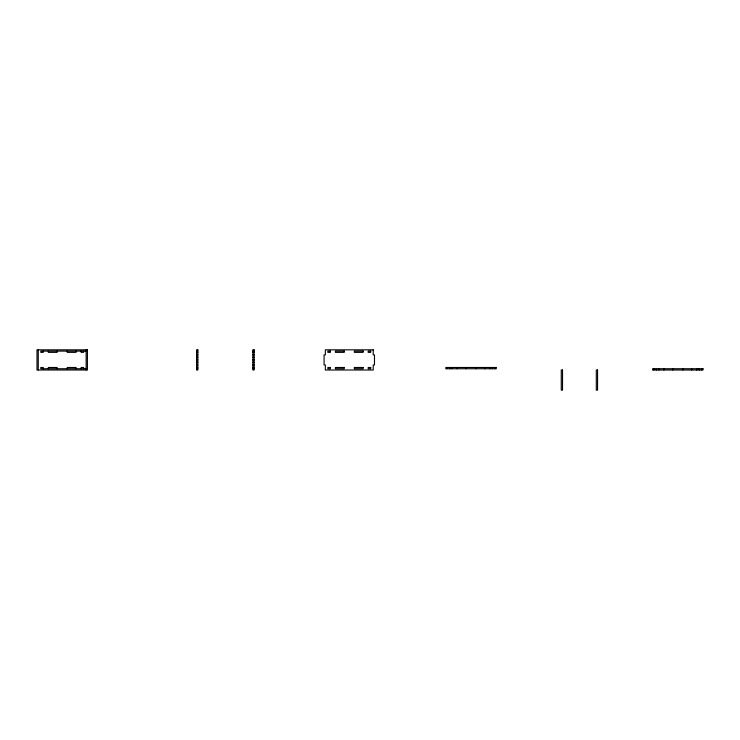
<?xml version="1.0" encoding="UTF-8"?>
<svg xmlns="http://www.w3.org/2000/svg" width="740" height="740" viewBox="0 0 740 740"><rect width="100%" height="100%" fill="white"/><g stroke="black" fill="none" stroke-linecap="round" stroke-linejoin="round"><path stroke-width="1.11" d="M86.145 351.102L40.783 351.102L40.783 352.36L43.299 352.36L43.299 351.102M196.572 351.102L197.83 351.102M252.867 351.102L254.125 351.102M196.572 352.36L197.83 352.36M252.867 352.36L254.125 352.36M196.572 354.876L197.83 354.876M252.867 354.876L254.125 354.876M196.572 357.401L197.83 357.401M252.867 357.401L254.125 357.401M196.572 359.918L197.83 359.918M252.867 359.918L254.125 359.918M196.572 362.443L197.83 362.443M252.867 362.443L254.125 362.443M196.572 364.959L197.83 364.959M252.867 364.959L254.125 364.959M196.572 367.484L197.83 367.484M252.867 367.484L254.125 367.484M86.145 368.742L40.783 368.742L40.783 367.484L43.299 367.484L43.299 368.742M196.572 368.742L197.83 368.742M252.867 368.742L254.125 368.742M701.742 368.742L701.742 370M699.217 368.742L699.217 370M696.701 368.742L696.701 370M691.66 368.742L691.66 370M682.835 368.742L682.835 370M672.762 368.742L672.762 370M663.937 368.742L663.937 370M658.896 368.742L658.896 370M656.38 368.742L656.38 370M653.855 368.742L653.855 370M494.995 367.484L494.995 368.742M492.479 367.484L492.479 368.742M489.954 367.484L489.954 368.742M484.913 367.484L484.913 368.742M476.098 367.484L476.098 368.742M466.015 367.484L466.015 368.742M457.19 367.484L457.19 368.742M452.149 367.484L452.149 368.742M449.633 367.484L449.633 368.742M447.117 367.484L447.117 368.742M86.145 349.835L86.145 370M83.62 351.102L83.62 352.36L81.104 352.36L81.104 351.102M83.62 368.742L83.62 367.484L81.104 367.484L81.104 368.742M76.063 351.102L76.063 352.36L67.238 352.36L67.238 351.102M76.063 368.742L76.063 367.484L67.238 367.484L67.238 368.742M57.165 351.102L57.165 352.36L48.34 352.36L48.34 351.102M57.165 368.742L57.165 367.484L48.34 367.484L48.34 368.742M38.258 349.835L38.258 370M87.403 349.835L37 349.835L37 370L87.403 370L87.403 349.835M197.83 349.835L196.572 349.835L196.572 370L197.83 370L197.83 349.835M254.125 349.835L252.867 349.835L252.867 370L254.125 370L254.125 349.835M373.228 349.835L325.341 349.835L325.341 354.876L324.083 354.876L324.083 364.959L325.341 364.959L325.341 370L373.228 370L373.228 364.959L374.486 364.959L374.486 354.876L373.228 354.876L373.228 349.835M330.382 351.102L327.866 351.102L327.866 352.36L330.382 352.36L330.382 351.102M344.248 351.102L335.424 351.102L335.424 352.36L344.248 352.36L344.248 351.102M363.146 351.102L354.321 351.102L354.321 352.36L363.146 352.36L363.146 351.102M370.703 351.102L368.187 351.102L368.187 352.36L370.703 352.36L370.703 351.102M330.382 367.484L327.866 367.484L327.866 368.742L330.382 368.742L330.382 367.484M344.248 367.484L335.424 367.484L335.424 368.742L344.248 368.742L344.248 367.484M363.146 367.484L354.321 367.484L354.321 368.742L363.146 368.742L363.146 367.484M370.703 367.484L368.187 367.484L368.187 368.742L370.703 368.742L370.703 367.484M496.253 367.484L445.85 367.484L445.85 368.742L496.253 368.742L496.253 367.484M703 368.742L652.597 368.742L652.597 370L703 370L703 368.742M562.529 370L561.271 370L561.271 390.165L562.529 390.165L562.529 370M597.559 370L596.301 370L596.301 390.165L597.559 390.165L597.559 370"/></g></svg>
